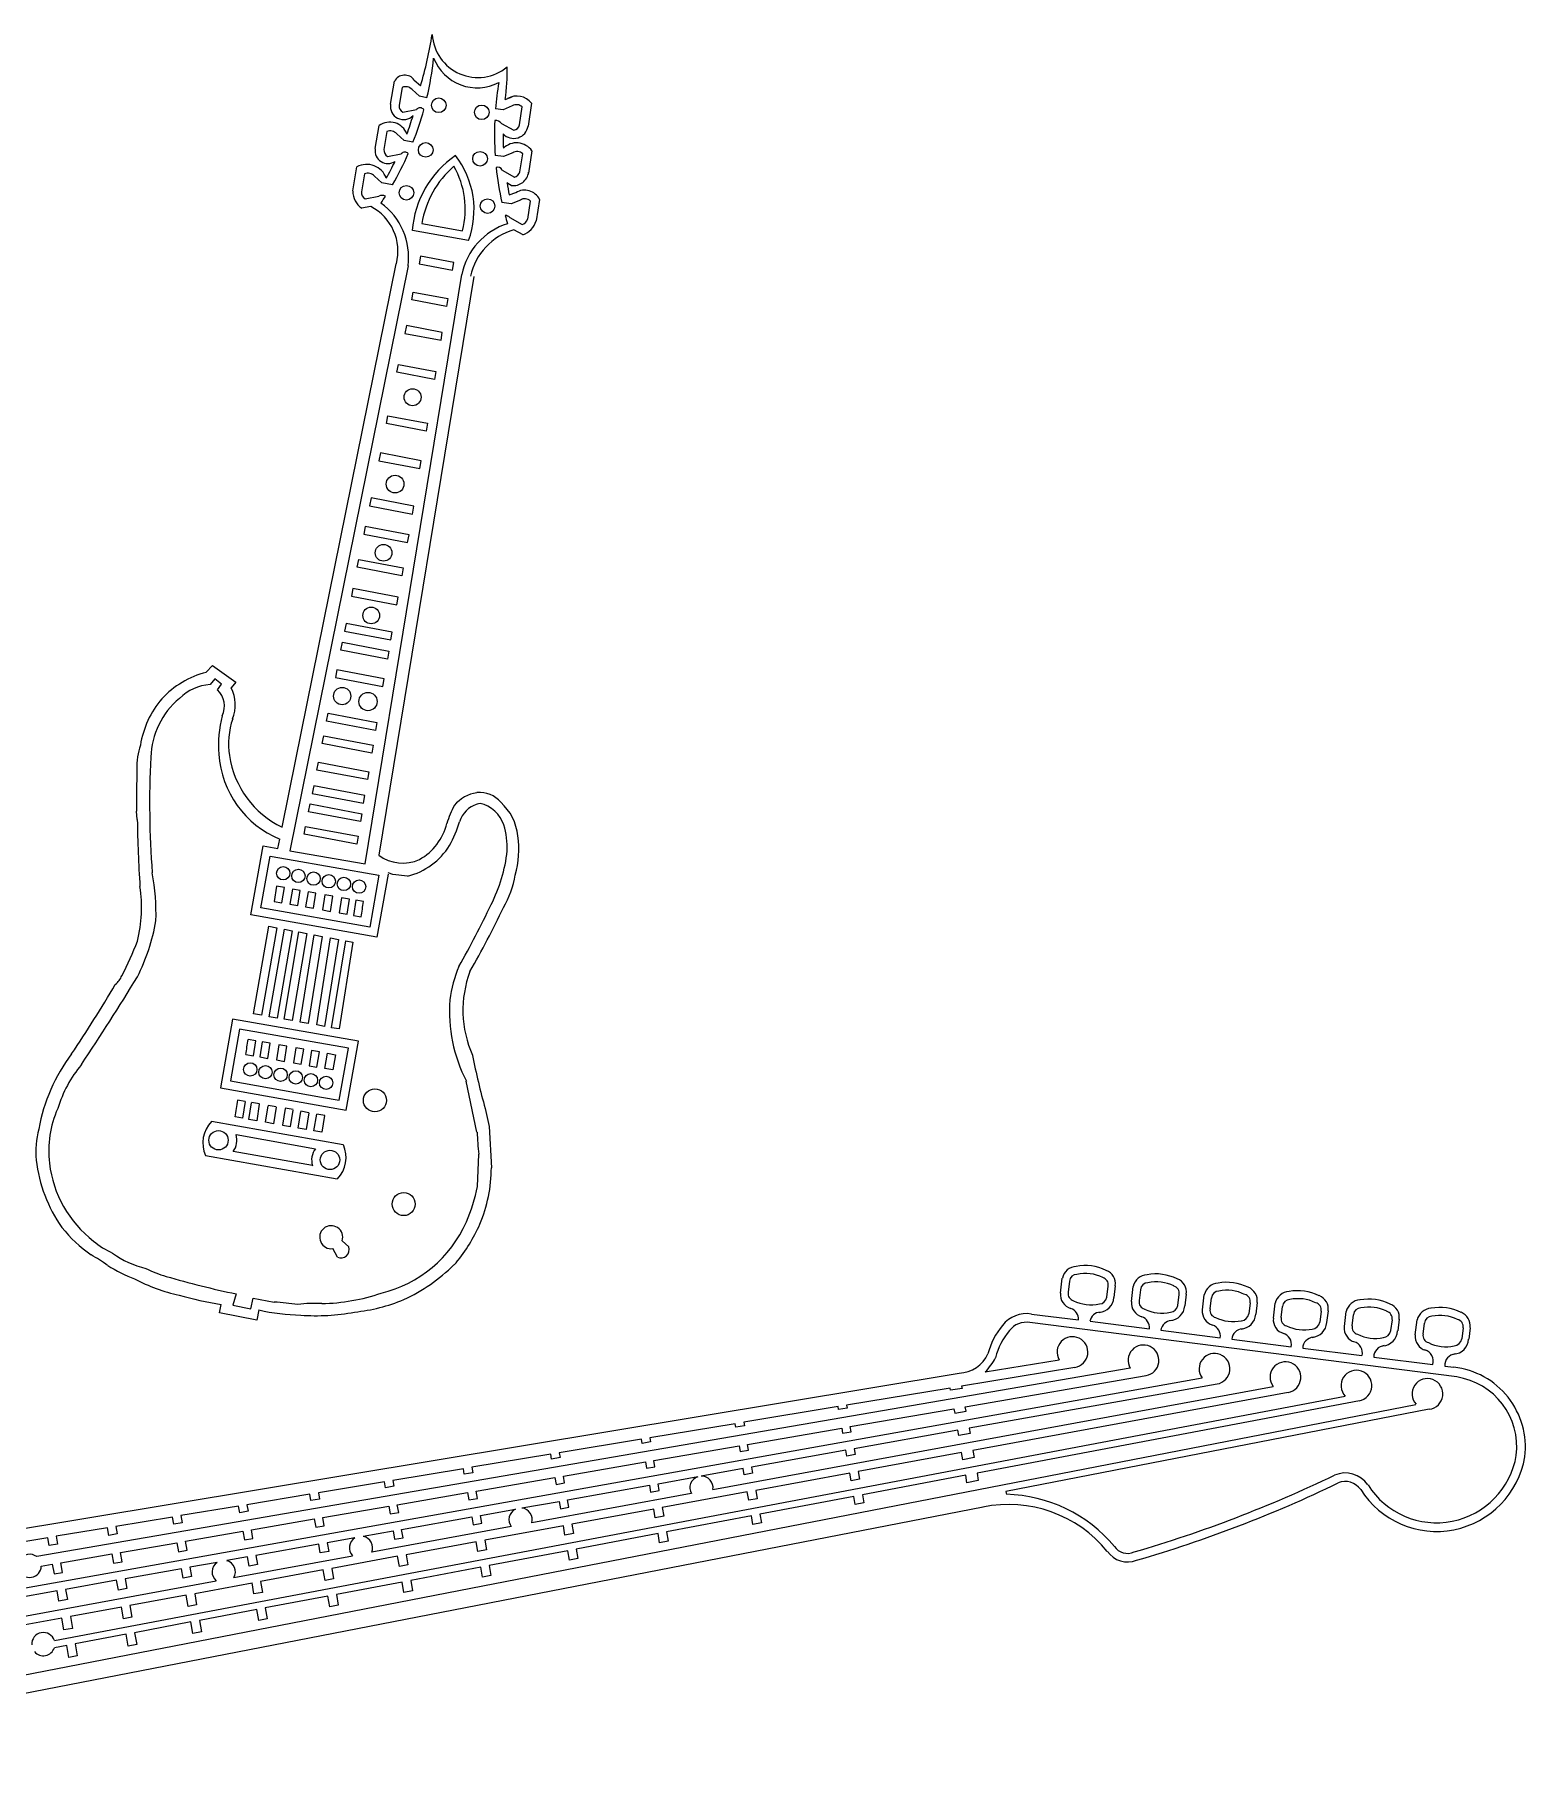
# Model space of a CAD drawing. Header units: inches. Extents: x 0 to 32.2, y 12.4 to 36.8.
# Drawn here: x 16 to 32.16, y 18.09 to 36.81 of the extents above; entities that cross this region are included whole.
import ezdxf

# ---------------------------------------------------------------- set-up
doc = ezdxf.new("R2010")
doc.units = ezdxf.units.IN
doc.header["$MEASUREMENT"] = 0

msp = doc.modelspace()

# ---------------------------------------------------------------- linework, layer by layer
at = {"color": 7, "linetype": 'Continuous', "lineweight": 5}
for p, q in [((20.114, 36.312), (20.184, 36.252)), ((19.857, 36.051), (19.899, 36.299)), ((19.984, 36.233), (19.951, 36.039)), ((20.172, 36.138), (20.091, 36.209)), ((20.252, 36.121), (20.172, 36.138)), ((21.1, 36.102), (21.175, 36.132)), ((19.99, 35.964), (20.14, 35.993)), ((21.077, 35.991), (20.996, 36)), ((21.177, 36.032), (21.077, 35.991)), ((21.256, 35.827), (21.286, 36.021)), ((21.387, 36.062), (21.349, 35.813)), ((19.692, 35.572), (19.734, 35.819)), ((19.818, 35.753), (19.785, 35.559)), ((21.062, 35.843), (21.195, 35.768)), ((20.007, 35.659), (19.925, 35.729)), ((20.101, 35.639), (20.007, 35.659)), ((19.449, 35.11), (19.493, 35.371)), ((19.824, 35.484), (19.974, 35.514)), ((21.082, 35.484), (20.992, 35.494)), ((21.182, 35.524), (21.082, 35.484)), ((21.261, 35.319), (21.291, 35.514)), ((21.391, 35.545), (21.353, 35.303)), ((19.576, 35.294), (19.542, 35.1)), ((19.764, 35.199), (19.683, 35.269)), ((19.879, 35.178), (19.764, 35.199)), ((21.067, 35.336), (21.2, 35.26)), ((21.167, 35.171), (21.12, 35.197)), ((19.582, 35.024), (19.732, 35.054)), ((21.144, 35.069), (21.217, 35.092)), ((21.266, 35.011), (21.166, 34.971)), ((21.345, 34.806), (21.375, 35.001)), ((21.473, 35.018), (21.437, 34.785)), ((19.642, 34.941), (19.546, 34.922)), ((21.166, 34.971), (21.066, 34.985)), ((21.151, 34.823), (21.284, 34.747)), ((20.704, 34.572), (20.094, 34.68)), ((20.198, 34.757), (20.638, 34.679)), ((21.294, 34.633), (21.193, 34.69)), ((20.049, 34.298), (18.764, 27.957)), ((18.832, 28.946), (19.92, 34.319)), ((20.184, 34.404), (20.167, 34.319)), ((20.167, 34.319), (20.53, 34.25)), ((20.544, 34.336), (20.184, 34.404)), ((20.53, 34.25), (20.544, 34.336)), ((19.581, 27.813), (20.631, 34.203)), ((20.759, 34.183), (19.729, 27.908)), ((20.087, 33.929), (20.104, 34.014)), ((20.465, 33.857), (20.087, 33.929)), ((20.104, 34.014), (20.479, 33.943)), ((20.479, 33.943), (20.465, 33.857)), ((20.03, 33.651), (20.012, 33.566)), ((20.012, 33.566), (20.405, 33.491)), ((20.419, 33.577), (20.03, 33.651)), ((20.405, 33.491), (20.419, 33.577)), ((19.926, 33.144), (19.943, 33.229)), ((20.335, 33.067), (19.926, 33.144)), ((19.943, 33.229), (20.349, 33.152)), ((20.349, 33.152), (20.335, 33.067)), ((19.812, 32.588), (19.829, 32.673)), ((20.243, 32.506), (19.812, 32.588)), ((19.829, 32.673), (20.257, 32.592)), ((20.257, 32.592), (20.243, 32.506)), ((19.747, 32.269), (19.729, 32.184)), ((20.19, 32.185), (19.747, 32.269)), ((19.729, 32.184), (20.176, 32.1)), ((20.176, 32.1), (20.19, 32.185)), ((19.647, 31.781), (19.629, 31.696)), ((19.629, 31.696), (20.095, 31.607)), ((20.109, 31.693), (19.647, 31.781)), ((20.095, 31.607), (20.109, 31.693)), ((19.584, 31.473), (19.567, 31.388)), ((20.058, 31.383), (19.584, 31.473)), ((19.567, 31.388), (20.043, 31.298)), ((20.043, 31.298), (20.058, 31.383)), ((19.496, 31.03), (19.513, 31.115)), ((19.513, 31.115), (19.995, 31.024)), ((19.981, 30.938), (19.496, 31.03)), ((19.995, 31.024), (19.981, 30.938)), ((19.45, 30.8), (19.434, 30.715)), ((19.434, 30.715), (19.926, 30.621)), ((19.941, 30.707), (19.45, 30.8)), ((19.926, 30.621), (19.941, 30.707)), ((19.376, 30.422), (19.359, 30.337)), ((19.359, 30.337), (19.86, 30.242)), ((19.875, 30.327), (19.376, 30.422)), ((19.86, 30.242), (19.875, 30.327)), ((19.318, 30.132), (19.335, 30.217)), ((19.825, 30.035), (19.318, 30.132)), ((19.335, 30.217), (19.839, 30.121)), ((17.86, 29.891), (17.927, 29.965)), ((17.927, 29.965), (18.18, 29.784)), ((19.839, 30.121), (19.825, 30.035)), ((17.954, 29.82), (17.9, 29.758)), ((18.026, 29.764), (17.954, 29.82)), ((17.982, 29.7), (18.026, 29.764)), ((18.18, 29.784), (18.131, 29.722)), ((19.276, 29.919), (19.259, 29.834)), ((19.259, 29.834), (19.775, 29.736)), ((19.789, 29.822), (19.276, 29.919)), ((19.775, 29.736), (19.789, 29.822)), ((19.164, 29.362), (19.181, 29.447)), ((19.181, 29.447), (19.71, 29.346)), ((19.116, 29.118), (19.133, 29.203)), ((19.133, 29.203), (19.67, 29.101)), ((19.696, 29.261), (19.164, 29.362)), ((19.71, 29.346), (19.696, 29.261)), ((19.655, 29.015), (19.116, 29.118)), ((19.67, 29.101), (19.655, 29.015)), ((18.683, 28.212), (18.832, 28.946)), ((19.058, 28.831), (19.075, 28.916)), ((19.607, 28.727), (19.058, 28.831)), ((19.075, 28.916), (19.622, 28.812)), ((19.024, 28.661), (19.007, 28.576)), ((19.579, 28.556), (19.024, 28.661)), ((19.622, 28.812), (19.607, 28.727)), ((18.968, 28.38), (18.985, 28.465)), ((18.985, 28.465), (19.546, 28.358)), ((19.007, 28.576), (19.565, 28.471)), ((19.565, 28.471), (19.579, 28.556)), ((20.828, 28.47), (20.795, 28.461)), ((17.111, 28.295), (17.103, 28.385)), ((19.532, 28.273), (18.968, 28.38)), ((19.546, 28.358), (19.532, 28.273)), ((18.636, 27.98), (18.657, 28.081)), ((18.92, 28.136), (18.936, 28.221)), ((19.491, 28.027), (18.92, 28.136)), ((18.936, 28.221), (19.505, 28.113)), ((19.505, 28.113), (19.491, 28.027)), ((18.343, 27.26), (18.475, 28.008)), ((18.451, 27.337), (18.551, 27.899)), ((18.475, 28.008), (18.636, 27.98)), ((18.551, 27.899), (18.742, 27.866)), ((18.764, 27.957), (19.581, 27.813)), ((18.742, 27.866), (19.732, 27.691)), ((19.83, 27.703), (19.709, 27.02)), ((19.883, 27.697), (19.832, 27.716)), ((20.041, 27.681), (19.883, 27.697)), ((18.622, 27.571), (18.594, 27.407)), ((18.707, 27.556), (18.622, 27.571)), ((18.679, 27.392), (18.707, 27.556)), ((18.793, 27.541), (18.765, 27.377)), ((18.879, 27.526), (18.793, 27.541)), ((18.851, 27.362), (18.879, 27.526)), ((18.963, 27.511), (18.936, 27.347)), ((19.048, 27.496), (18.963, 27.511)), ((19.732, 27.691), (19.633, 27.128)), ((19.633, 27.128), (18.451, 27.337)), ((18.594, 27.407), (18.679, 27.392)), ((18.765, 27.377), (18.851, 27.362)), ((18.936, 27.347), (19.021, 27.332)), ((19.021, 27.332), (19.048, 27.496)), ((19.146, 27.479), (19.121, 27.314)), ((19.231, 27.463), (19.146, 27.479)), ((19.206, 27.299), (19.231, 27.463)), ((19.327, 27.447), (19.302, 27.282)), ((19.412, 27.431), (19.327, 27.447)), ((19.387, 27.267), (19.412, 27.431)), ((19.481, 27.419), (19.455, 27.255)), ((19.564, 27.405), (19.481, 27.419)), ((19.709, 27.02), (18.343, 27.26)), ((18.373, 26.187), (18.538, 27.137)), ((18.538, 27.137), (18.623, 27.121)), ((19.121, 27.314), (19.206, 27.299)), ((19.302, 27.282), (19.387, 27.267)), ((19.455, 27.255), (19.54, 27.24)), ((18.623, 27.121), (18.459, 26.172)), ((18.543, 26.157), (18.707, 27.105)), ((18.792, 27.089), (18.628, 26.142)), ((18.705, 26.129), (18.864, 27.076)), ((18.707, 27.105), (18.792, 27.089)), ((18.949, 27.059), (18.791, 26.114)), ((18.864, 27.076), (18.949, 27.059)), ((18.878, 26.098), (19.03, 27.044)), ((19.115, 27.028), (18.963, 26.083)), ((19.03, 27.044), (19.115, 27.028)), ((19.057, 26.067), (19.207, 27.011)), ((19.292, 26.994), (19.142, 26.052)), ((19.207, 27.011), (19.292, 26.994)), ((19.218, 26.038), (19.373, 26.979)), ((19.447, 26.965), (19.301, 26.024)), ((19.373, 26.979), (19.447, 26.965)), ((18.144, 26.132), (18.012, 25.384)), ((18.22, 26.023), (18.121, 25.461)), ((19.51, 25.891), (18.144, 26.132)), ((19.401, 25.815), (18.22, 26.023)), ((18.459, 26.172), (18.373, 26.187)), ((18.628, 26.142), (18.543, 26.157)), ((18.791, 26.114), (18.705, 26.129)), ((18.963, 26.083), (18.878, 26.098)), ((19.142, 26.052), (19.057, 26.067)), ((19.301, 26.024), (19.218, 26.038)), ((18.398, 25.896), (18.313, 25.911)), ((18.372, 25.732), (18.398, 25.896)), ((18.465, 25.885), (18.441, 25.72)), ((18.551, 25.87), (18.465, 25.885)), ((18.526, 25.705), (18.551, 25.87)), ((18.647, 25.853), (18.622, 25.688)), ((18.732, 25.838), (18.647, 25.853)), ((18.707, 25.673), (18.732, 25.838)), ((19.378, 25.143), (19.51, 25.891)), ((18.289, 25.747), (18.372, 25.732)), ((18.441, 25.72), (18.526, 25.705)), ((18.622, 25.688), (18.707, 25.673)), ((18.832, 25.82), (18.805, 25.656)), ((18.805, 25.656), (18.89, 25.641)), ((18.917, 25.805), (18.832, 25.82)), ((18.89, 25.641), (18.917, 25.805)), ((19.002, 25.79), (18.974, 25.626)), ((19.087, 25.775), (19.002, 25.79)), ((19.06, 25.611), (19.087, 25.775)), ((19.146, 25.596), (19.174, 25.76)), ((19.174, 25.76), (19.259, 25.745)), ((19.259, 25.745), (19.231, 25.581)), ((19.302, 25.252), (19.401, 25.815)), ((18.121, 25.461), (19.11, 25.286)), ((18.974, 25.626), (19.06, 25.611)), ((19.231, 25.581), (19.146, 25.596)), ((20.795, 24.904), (20.679, 25.457)), ((18.012, 25.384), (19.378, 25.143)), ((19.11, 25.286), (19.302, 25.252)), ((18.198, 25.256), (18.282, 25.241)), ((18.281, 25.236), (18.253, 25.056)), ((18.322, 25.044), (18.349, 25.224)), ((18.35, 25.229), (18.435, 25.214)), ((18.434, 25.209), (18.408, 25.029)), ((18.503, 25.012), (18.53, 25.192)), ((18.531, 25.197), (18.617, 25.182)), ((18.616, 25.177), (18.588, 24.997)), ((18.715, 25.16), (18.686, 24.98)), ((18.801, 25.15), (18.716, 25.165)), ((18.771, 24.965), (18.801, 25.145)), ((18.855, 24.95), (18.886, 25.13)), ((18.886, 25.135), (18.972, 25.12)), ((18.971, 25.115), (18.941, 24.935)), ((19.027, 24.92), (19.057, 25.099)), ((19.058, 25.104), (19.144, 25.089)), ((19.143, 25.084), (19.112, 24.905)), ((20.884, 25.161), (20.927, 24.966)), ((19.344, 24.769), (17.916, 25.021)), ((18.253, 25.056), (18.171, 25.071)), ((18.408, 25.029), (18.322, 25.044)), ((18.588, 24.997), (18.503, 25.012)), ((18.686, 24.98), (18.771, 24.965)), ((18.941, 24.935), (18.855, 24.95)), ((19.112, 24.905), (19.027, 24.92)), ((20.927, 24.966), (20.951, 24.52)), ((18.182, 24.878), (19.044, 24.726)), ((17.851, 24.651), (19.279, 24.399)), ((19.012, 24.542), (18.15, 24.694)), ((20.801, 24.317), (20.815, 24.667)), ((19.282, 23.549), (19.232, 23.643)), ((19.333, 23.727), (19.407, 23.66)), ((20.572, 23.493), (20.546, 23.467)), ((27.121, 23.16), (27.141, 23.323)), ((27.22, 23.288), (27.205, 23.17)), ((27.624, 23.117), (27.639, 23.236)), ((27.715, 23.239), (27.7, 23.113)), ((27.891, 23.069), (27.911, 23.233)), ((18.002, 22.946), (18.02, 23.035)), ((18.185, 23.151), (18.147, 23.031)), ((18.147, 23.031), (18.344, 22.991)), ((18.344, 22.991), (18.367, 23.104)), ((18.367, 23.104), (18.597, 23.063)), ((27.99, 23.197), (27.975, 23.079)), ((28.393, 23.026), (28.408, 23.145)), ((28.485, 23.148), (28.469, 23.022)), ((28.66, 22.979), (28.681, 23.142)), ((28.745, 22.988), (28.76, 23.107)), ((29.178, 23.054), (29.163, 22.935)), ((29.255, 23.057), (29.239, 22.932)), ((29.43, 22.888), (29.45, 23.051)), ((18.407, 22.865), (18.002, 22.946)), ((18.43, 22.977), (18.407, 22.865)), ((31.419, 22.252), (26.791, 22.841)), ((26.807, 22.933), (27.316, 22.869)), ((27.442, 22.854), (28.086, 22.773)), ((29.514, 22.897), (29.529, 23.016)), ((29.948, 22.963), (29.933, 22.844)), ((30.024, 22.967), (30.008, 22.841)), ((30.2, 22.797), (30.22, 22.96)), ((30.284, 22.806), (30.299, 22.925)), ((30.717, 22.872), (30.702, 22.754)), ((30.794, 22.876), (30.778, 22.75)), ((30.969, 22.706), (30.99, 22.869)), ((31.054, 22.716), (31.069, 22.834)), ((28.211, 22.757), (28.854, 22.676)), ((28.979, 22.66), (29.623, 22.579)), ((31.487, 22.782), (31.472, 22.663)), ((31.564, 22.785), (31.548, 22.659)), ((29.749, 22.563), (30.391, 22.482)), ((30.518, 22.466), (31.159, 22.386)), ((13.421, 20.202), (26.025, 22.293)), ((27.877, 22.346), (16.021, 20.303)), ((27.278, 22.355), (26.05, 22.151)), ((26.306, 22.305), (27.107, 22.438)), ((31.288, 22.369), (31.388, 22.357)), ((10.417, 18.987), (28.657, 22.24)), ((23.354, 21.031), (29.427, 22.149)), ((25.927, 22.131), (24.802, 21.944)), ((25.931, 22.106), (25.927, 22.131)), ((26.054, 22.127), (25.931, 22.106)), ((26.05, 22.151), (26.054, 22.127)), ((26.09, 21.927), (28.051, 22.265)), ((28.821, 22.174), (26.131, 21.694)), ((29.59, 22.083), (26.173, 21.455)), ((11.261, 18.119), (30.976, 21.954)), ((16.214, 19.393), (30.208, 22.043)), ((24.71, 21.929), (23.687, 21.759)), ((24.715, 21.897), (24.71, 21.929)), ((24.808, 21.913), (24.715, 21.897)), ((24.802, 21.944), (24.808, 21.913)), ((24.843, 21.712), (25.967, 21.906)), ((25.967, 21.906), (25.975, 21.857)), ((26.098, 21.879), (26.09, 21.927)), ((30.364, 21.993), (26.217, 21.208)), ((31.12, 21.903), (26.53, 21.01)), ((23.594, 21.744), (22.67, 21.591)), ((23.601, 21.705), (23.594, 21.744)), ((23.694, 21.721), (23.601, 21.705)), ((23.687, 21.759), (23.694, 21.721)), ((24.853, 21.657), (24.843, 21.712)), ((25.975, 21.857), (26.098, 21.879)), ((22.577, 21.575), (21.687, 21.428)), ((22.585, 21.53), (22.577, 21.575)), ((22.678, 21.546), (22.585, 21.53)), ((22.67, 21.591), (22.678, 21.546)), ((23.729, 21.52), (24.751, 21.696)), ((24.751, 21.696), (24.76, 21.641)), ((24.76, 21.641), (24.853, 21.657)), ((26.008, 21.673), (24.885, 21.472)), ((26.018, 21.617), (26.008, 21.673)), ((26.141, 21.639), (26.018, 21.617)), ((26.131, 21.694), (26.141, 21.639)), ((21.595, 21.412), (20.74, 21.271)), ((21.604, 21.361), (21.595, 21.412)), ((21.696, 21.376), (21.604, 21.361)), ((21.687, 21.428), (21.696, 21.376)), ((22.713, 21.345), (23.637, 21.504)), ((22.725, 21.277), (22.713, 21.345)), ((23.637, 21.504), (23.648, 21.442)), ((23.648, 21.442), (23.74, 21.458)), ((23.74, 21.458), (23.729, 21.52)), ((24.793, 21.456), (23.772, 21.274)), ((24.804, 21.393), (24.793, 21.456)), ((24.896, 21.41), (24.804, 21.393)), ((24.885, 21.472), (24.896, 21.41)), ((26.05, 21.432), (24.929, 21.226)), ((26.064, 21.354), (26.05, 21.432)), ((26.187, 21.377), (26.064, 21.354)), ((26.173, 21.455), (26.187, 21.377)), ((20.647, 21.255), (19.884, 21.129)), ((20.657, 21.197), (20.647, 21.254)), ((20.75, 21.213), (20.657, 21.197)), ((20.74, 21.271), (20.75, 21.213)), ((20.785, 21.013), (21.639, 21.16)), ((21.639, 21.16), (21.652, 21.086)), ((21.732, 21.176), (22.621, 21.329)), ((21.745, 21.103), (21.732, 21.176)), ((22.621, 21.329), (22.633, 21.261)), ((22.633, 21.261), (22.725, 21.277)), ((22.758, 21.093), (23.189, 21.17)), ((23.68, 21.257), (23.226, 21.176)), ((23.692, 21.189), (23.68, 21.257)), ((23.784, 21.206), (23.692, 21.189)), ((23.772, 21.274), (23.784, 21.206)), ((24.837, 21.209), (23.817, 21.021)), ((24.851, 21.124), (24.837, 21.209)), ((24.929, 21.226), (24.944, 21.142)), ((26.094, 21.185), (24.974, 20.972)), ((26.108, 21.103), (26.094, 21.185)), ((26.217, 21.208), (26.231, 21.127)), ((18.983, 20.979), (18.301, 20.866)), ((18.995, 20.911), (18.983, 20.979)), ((19.792, 21.113), (19.075, 20.995)), ((19.075, 20.995), (19.087, 20.927)), ((19.803, 21.05), (19.792, 21.113)), ((19.895, 21.066), (19.803, 21.05)), ((19.884, 21.129), (19.895, 21.066)), ((19.931, 20.866), (20.693, 20.997)), ((20.693, 20.997), (20.707, 20.918)), ((20.799, 20.934), (20.785, 21.013)), ((23.119, 20.988), (21.389, 20.669)), ((21.652, 21.086), (21.745, 21.103)), ((21.777, 20.918), (22.665, 21.076)), ((22.665, 21.076), (22.678, 21.002)), ((22.678, 21.002), (22.771, 21.019)), ((22.771, 21.019), (22.758, 21.093)), ((23.725, 21.004), (22.803, 20.834)), ((23.741, 20.914), (23.725, 21.004)), ((23.817, 21.021), (23.833, 20.931)), ((24.944, 21.142), (24.851, 21.124)), ((24.974, 20.972), (24.989, 20.885)), ((26.231, 21.127), (26.108, 21.103)), ((26.53, 21.01), (26.536, 20.978)), ((26.282, 20.839), (12.163, 18.092)), ((18.209, 20.851), (17.585, 20.747)), ((18.222, 20.778), (18.209, 20.85)), ((18.314, 20.794), (18.222, 20.778)), ((18.301, 20.866), (18.314, 20.794)), ((19.087, 20.927), (18.995, 20.911)), ((19.123, 20.727), (19.838, 20.85)), ((19.838, 20.85), (19.853, 20.765)), ((19.853, 20.765), (19.946, 20.782)), ((19.946, 20.782), (19.931, 20.866)), ((20.707, 20.918), (20.799, 20.934)), ((20.832, 20.749), (21.211, 20.817)), ((21.282, 20.83), (21.685, 20.902)), ((21.685, 20.902), (21.699, 20.822)), ((21.699, 20.822), (21.791, 20.839)), ((21.791, 20.839), (21.777, 20.918)), ((22.711, 20.817), (21.824, 20.654)), ((22.728, 20.722), (22.711, 20.817)), ((22.803, 20.834), (22.82, 20.74)), ((23.833, 20.931), (23.741, 20.914)), ((24.881, 20.955), (23.863, 20.762)), ((24.897, 20.867), (24.881, 20.955)), ((24.989, 20.885), (24.897, 20.867)), ((16.787, 20.615), (16.232, 20.523)), ((16.802, 20.533), (16.787, 20.615)), ((17.492, 20.732), (16.88, 20.63)), ((16.88, 20.63), (16.894, 20.549)), ((17.506, 20.654), (17.492, 20.732)), ((17.598, 20.67), (17.506, 20.654)), ((17.585, 20.747), (17.598, 20.67)), ((18.349, 20.593), (19.03, 20.711)), ((18.366, 20.5), (18.349, 20.593)), ((19.03, 20.711), (19.046, 20.621)), ((19.046, 20.621), (19.138, 20.638)), ((19.138, 20.638), (19.123, 20.727)), ((21.167, 20.629), (19.654, 20.35)), ((19.978, 20.597), (20.739, 20.733)), ((19.994, 20.508), (19.978, 20.597)), ((20.739, 20.733), (20.754, 20.648)), ((20.754, 20.648), (20.847, 20.665)), ((20.847, 20.665), (20.832, 20.749)), ((21.732, 20.637), (20.879, 20.48)), ((21.749, 20.537), (21.732, 20.637)), ((21.824, 20.654), (21.841, 20.554)), ((22.82, 20.74), (22.728, 20.722)), ((23.771, 20.745), (22.85, 20.57)), ((23.787, 20.651), (23.771, 20.745)), ((23.879, 20.669), (23.787, 20.651)), ((23.863, 20.762), (23.879, 20.669)), ((16.14, 20.508), (15.66, 20.428)), ((16.155, 20.422), (16.14, 20.508)), ((16.247, 20.438), (16.155, 20.422)), ((16.232, 20.523), (16.247, 20.438)), ((16.894, 20.549), (16.802, 20.533)), ((16.929, 20.349), (17.541, 20.454)), ((17.541, 20.454), (17.558, 20.356)), ((17.633, 20.47), (18.257, 20.577)), ((17.651, 20.372), (17.633, 20.47)), ((18.257, 20.577), (18.273, 20.484)), ((18.273, 20.484), (18.366, 20.5)), ((19.079, 20.437), (18.398, 20.315)), ((19.095, 20.343), (19.079, 20.437)), ((19.471, 20.507), (19.171, 20.453)), ((19.171, 20.453), (19.187, 20.36)), ((19.562, 20.523), (19.886, 20.581)), ((19.886, 20.581), (19.902, 20.491)), ((19.902, 20.491), (19.994, 20.508)), ((20.787, 20.463), (20.026, 20.323)), ((20.805, 20.358), (20.787, 20.463)), ((20.879, 20.48), (20.898, 20.376)), ((21.841, 20.554), (21.749, 20.537)), ((22.758, 20.553), (21.871, 20.385)), ((22.775, 20.454), (22.758, 20.553)), ((22.867, 20.472), (22.775, 20.454)), ((22.85, 20.57), (22.867, 20.472)), ((16.07, 20.2), (16.19, 20.221)), ((16.19, 20.221), (16.209, 20.115)), ((16.283, 20.237), (16.837, 20.333)), ((16.301, 20.132), (16.283, 20.237)), ((16.837, 20.333), (16.855, 20.231)), ((16.855, 20.231), (16.947, 20.247)), ((16.947, 20.247), (16.929, 20.349)), ((17.558, 20.356), (17.651, 20.372)), ((17.977, 20.24), (17.683, 20.188)), ((18.306, 20.299), (18.081, 20.259)), ((18.159, 20.075), (19.446, 20.312)), ((18.323, 20.201), (18.306, 20.299)), ((18.415, 20.218), (18.323, 20.201)), ((18.398, 20.315), (18.415, 20.218)), ((19.187, 20.36), (19.095, 20.343)), ((19.934, 20.306), (19.22, 20.175)), ((19.954, 20.197), (19.934, 20.306)), ((20.046, 20.214), (19.954, 20.197)), ((20.026, 20.323), (20.046, 20.214)), ((20.898, 20.376), (20.805, 20.358)), ((21.779, 20.367), (20.927, 20.206)), ((21.797, 20.264), (21.779, 20.367)), ((21.889, 20.282), (21.797, 20.264)), ((21.871, 20.385), (21.889, 20.282)), ((14.435, 19.39), (17.968, 20.04)), ((16.209, 20.115), (16.301, 20.132)), ((16.887, 20.046), (16.334, 19.947)), ((16.906, 19.94), (16.887, 20.046)), ((17.591, 20.171), (16.98, 20.062)), ((16.98, 20.062), (16.998, 19.957)), ((17.609, 20.069), (17.591, 20.171)), ((17.701, 20.086), (17.609, 20.069)), ((17.683, 20.188), (17.701, 20.086)), ((19.128, 20.158), (18.448, 20.033)), ((18.448, 20.033), (18.469, 19.915)), ((19.148, 20.044), (19.128, 20.158)), ((19.24, 20.062), (19.148, 20.044)), ((19.22, 20.175), (19.24, 20.062)), ((19.984, 20.027), (19.27, 19.892)), ((20.003, 19.915), (19.984, 20.027)), ((20.835, 20.189), (20.076, 20.045)), ((20.076, 20.045), (20.095, 19.933)), ((20.854, 20.081), (20.835, 20.189)), ((20.946, 20.099), (20.854, 20.081)), ((20.927, 20.206), (20.946, 20.099)), ((16.242, 19.931), (15.763, 19.845)), ((16.261, 19.821), (16.242, 19.931)), ((16.353, 19.838), (16.261, 19.821)), ((16.334, 19.947), (16.353, 19.838)), ((16.998, 19.957), (16.906, 19.94)), ((17.642, 19.884), (17.031, 19.772)), ((17.663, 19.763), (17.642, 19.884)), ((18.356, 20.016), (17.734, 19.901)), ((17.734, 19.901), (17.755, 19.78)), ((18.377, 19.898), (18.356, 20.017)), ((18.469, 19.915), (18.377, 19.898)), ((19.178, 19.875), (18.499, 19.746)), ((19.198, 19.758), (19.178, 19.875)), ((19.27, 19.892), (19.29, 19.776)), ((20.095, 19.933), (20.003, 19.915)), ((16.939, 19.755), (16.386, 19.653)), ((16.386, 19.653), (16.408, 19.525)), ((16.961, 19.63), (16.939, 19.755)), ((17.031, 19.772), (17.053, 19.647)), ((17.755, 19.78), (17.663, 19.763)), ((18.406, 19.729), (17.785, 19.611)), ((18.428, 19.609), (18.406, 19.729)), ((18.499, 19.746), (18.52, 19.627)), ((19.29, 19.776), (19.198, 19.758)), ((16.294, 19.636), (15.815, 19.548)), ((16.316, 19.508), (16.294, 19.636)), ((16.408, 19.525), (16.316, 19.508)), ((17.053, 19.647), (16.961, 19.63)), ((17.693, 19.594), (17.083, 19.478)), ((17.083, 19.478), (17.105, 19.351)), ((17.715, 19.47), (17.693, 19.594)), ((17.807, 19.488), (17.715, 19.47)), ((17.785, 19.611), (17.807, 19.488)), ((18.52, 19.627), (18.428, 19.609)), ((16.346, 19.339), (16.213, 19.313)), ((16.369, 19.208), (16.346, 19.34)), ((16.991, 19.461), (16.438, 19.356)), ((16.438, 19.356), (16.461, 19.226)), ((17.013, 19.333), (16.991, 19.461)), ((17.105, 19.351), (17.013, 19.333)), ((16.461, 19.226), (16.369, 19.208))]:
    msp.add_line(p, q, dxfattribs=at)
at = {"color": 7, "linetype": 'Continuous', "lineweight": 0}
for centre, radius in [((20.381, 36.039), 0.0791), ((20.847, 35.963), 0.0791), ((20.239, 35.555), 0.0791), ((20.828, 35.459), 0.0792), ((20.03, 35.09), 0.0791), ((20.91, 34.946), 0.0791), ((20.097, 32.874), 0.0919), ((19.907, 31.932), 0.0961), ((19.782, 31.187), 0.0904), ((19.648, 30.507), 0.0904), ((19.333, 29.633), 0.0938), ((19.613, 29.574), 0.0991), ((18.694, 27.712), 0.0721), ((18.858, 27.683), 0.0722), ((19.023, 27.654), 0.0722), ((19.188, 27.625), 0.0722), ((19.352, 27.596), 0.0721), ((19.516, 27.567), 0.0722), ((18.337, 25.585), 0.0722), ((18.501, 25.556), 0.072), ((18.666, 25.527), 0.0723), ((18.83, 25.498), 0.0723), ((18.994, 25.469), 0.0723), ((19.159, 25.44), 0.0721), ((19.688, 25.25), 0.125), ((17.992, 24.817), 0.105), ((19.201, 24.604), 0.105), ((20, 24.125), 0.125)]:
    msp.add_circle(centre, radius, dxfattribs=at)
at = {"color": 7, "linetype": 'Continuous', "lineweight": 5}
for centre, radius, start, end in [((15.621, 37.575), 4.751, 343.826, 350.6842), ((20.805, 36.836), 0.496, 183.4258, 309.7149), ((16.876, 36.916), 3.468, 346.7616, 353.9588), ((20.798, 36.736), 0.508, 201.4409, 297.314), ((20.011, 36.239), 0.127, 35.4306, 151.9713), ((19.111, 36.404), 2.012, 351.3778, 1.441), ((20.021, 36.15), 0.091, 39.9403, 114.1861), ((24.379, 35.719), 3.395, 170.4058, 175.2447), ((21.228, 35.936), 0.203, 38.4135, 119.8074), ((19.999, 36.027), 0.143, 170.3053, 316.284), ((20.031, 36.033), 0.0808, 175.8659, 239.2552), ((16.871, 36.915), 3.473, 338.4322, 344.5713), ((20.179, 35.96), 0.0513, 38.3049, 138.94), ((21.224, 35.954), 0.0913, 47.4616, 121.4685), ((19.85, 35.659), 0.197, 20.4633, 126.1376), ((19.855, 35.67), 0.091, 39.9402, 114.1891), ((16.94, 36.891), 3.306, 339.3959, 343.047), ((24.374, 35.722), 3.39, 177.4291, 183.8653), ((20.994, 35.786), 0.0885, 40.1498, 94.1837), ((21.193, 35.838), 0.158, 223.1957, 351.1678), ((21.177, 35.847), 0.0812, 282.4644, 345.534), ((19.829, 35.546), 0.139, 171.6592, 304.1485), ((19.866, 35.554), 0.0811, 175.979, 239.1431), ((24.166, 35.718), 3.088, 179.7781, 182.6976), ((21.225, 35.43), 0.202, 34.8154, 135.1361), ((19.6, 35.174), 0.224, 19.4873, 118.399), ((16.906, 36.895), 3.339, 330.4602, 333.9966), ((16.857, 36.922), 3.489, 330.0128, 336.2346), ((20.013, 35.48), 0.0513, 44.3954, 138.9459), ((21.165, 34.604), 1.074, 124.0728, 175.9594), ((21.237, 34.584), 1.054, 131.14, 170.5406), ((19.731, 34.912), 0.937, 345.6204, 29.7862), ((19.793, 34.905), 0.97, 339.9647, 37.4201), ((21.229, 35.446), 0.0913, 47.4652, 121.4671), ((19.613, 35.211), 0.091, 39.9419, 114.1854), ((21.019, 35.316), 0.0515, 22.8019, 108.1068), ((24.376, 35.726), 3.393, 186.1046, 192.6105), ((24.506, 35.749), 3.43, 189.2643, 191.4394), ((21.191, 35.334), 0.165, 261.6891, 353.1458), ((21.182, 35.339), 0.0809, 282.3103, 345.5899), ((19.666, 35.103), 0.217, 178.2495, 236.5516), ((19.623, 35.094), 0.0811, 175.9811, 239.1411), ((19.768, 34.977), 0.0853, 65.3035, 115.0135), ((17.087, 36.772), 3.214, 326.0867, 327.6958), ((21.312, 34.94), 0.179, 25.8248, 122.173), ((21.313, 34.934), 0.0912, 47.4242, 121.4982), ((19.392, 34.456), 0.546, 345.5291, 62.6762), ((19.326, 34.39), 0.728, 352.7898, 53.991), ((24.487, 35.759), 3.508, 195.0902, 196.632), ((21.092, 34.76), 0.086, 46.7199, 84.4805), ((21.345, 34.061), 0.728, 107.506, 168.7172), ((21.391, 34.035), 0.684, 106.753, 167.3664), ((21.266, 34.826), 0.0809, 282.3156, 345.5864), ((21.198, 34.866), 0.252, 292.2989, 341.2376), ((18.114, 28.909), 1.014, 104.5411, 136.6754), ((17.932, 29.249), 0.51, 93.5727, 135.3465), ((18.179, 28.931), 1.048, 139.9827, 170.5915), ((18.112, 28.948), 0.854, 129.5154, 178.5184), ((17.812, 29.524), 0.244, 334.8799, 46.1861), ((17.764, 29.537), 0.41, 338.4773, 26.6861), ((19.243, 29.1), 1.251, 165.1839, 184.4664), ((18.944, 29.115), 0.843, 161.2051, 188.7167), ((17.804, 28.874), 0.697, 160.9099, 182.7991), ((27.475, 28.517), 10.372, 178.2135, 180.7299), ((26.85, 28.465), 9.605, 176.9875, 184.4668), ((19.071, 29.076), 1.078, 183.9064, 247.3877), ((19.125, 29.137), 1.025, 188.374, 244.4526), ((21.662, 27.873), 1.253, 152.6224, 162.342), ((20.85, 28.197), 0.392, 98.1774, 140.1495), ((20.88, 28.188), 0.286, 107.2089, 163.0942), ((20.827, 28.293), 0.295, 39.7872, 96.3131), ((20.752, 28.126), 0.352, 18.1932, 77.5272), ((20.665, 28.055), 0.577, 6.2551, 47.7269), ((32.666, 28.554), 15.557, 180.9549, 183.633), ((19.337, 28.657), 1.327, 330.9916, 343.1111), ((19.873, 28.396), 0.612, 299.1307, 346.4297), ((20.158, 27.974), 0.965, 358.8163, 15.768), ((20.256, 27.971), 0.993, 343.7229, 8.4616), ((19.99, 28.268), 0.445, 234.0746, 294.0447), ((19.866, 28.4), 0.74, 283.6742, 328.5237), ((19.45, 28.14), 1.683, 332.8904, 353.6769), ((14.858, 27.272), 2.457, 358.2351, 10.451), ((15.674, 27.337), 1.484, 345.9554, 8.949), ((20.194, 27.863), 1.03, 329.4912, 350.4907), ((-535.505, 107.634), 560.837, 351.75848, 351.77546), ((11.268, 31.977), 10.719, 330.5192, 334.5609), ((11.524, 31.906), 10.592, 330.2299, 334.4676), ((15.122, 27.584), 2.226, 333.4364, 349.9597), ((13.512, 28.376), 3.864, 332.6653, 338.7738), ((-6.689, 41.128), 27.891, 326.2632, 328.5803), ((16.737, 26.684), 0.223, 307.6689, 338.3586), ((21.905, 26.149), 1.418, 157.0547, 172.3288), ((21.835, 26.227), 1.193, 159.3915, 204.1766), ((3.917, 34.125), 15.03, 326.1487, 329.546), ((22.169, 26.219), 1.673, 175.9031, 207.0915), ((-40.675, 34.397), 59.595, 351.65378, 351.8136), ((17.916, 24.603), 1.903, 142.8319, 169.8505), ((17.57, 24.756), 1.382, 140.3459, 162.948), ((28.457, 27.272), 7.862, 191.2539, 195.5772), ((17.281, 24.703), 1.13, 156.0544, 186.8788), ((689.319, -72.354), 678.183, 171.725163, 171.740556), ((16.967, 24.696), 0.956, 165.2696, 185.6312), ((18.159, 24.787), 0.337, 136.1702, 203.8352), ((24.715, 25.105), 3.925, 182.9355, 186.4118), ((17.993, 24.817), 0.199, 321.9915, 17.9858), ((19.201, 24.603), 0.199, 141.9974, 197.9894), ((19.038, 24.632), 0.337, 316.1282, 23.8473), ((17.62, 24.794), 1.616, 186.8128, 214.79), ((17.387, 24.706), 1.235, 186.4265, 232.6084), ((19.332, 24.529), 1.619, 337.4199, 359.6799), ((18.77, 24.736), 2.074, 337.1773, 348.3426), ((17.615, 24.965), 1.716, 219.5901, 234.1847), ((19.214, 23.766), 0.125, 341.9091, 278.1711), ((19.432, 24.487), 1.367, 283.7629, 336.0139), ((19.195, 24.625), 1.782, 320.5404, 336.2494), ((17.234, 24.444), 0.935, 230.3105, 245.3257), ((17.438, 24.408), 1.008, 233.8723, 256.5877), ((19.318, 23.635), 0.0925, 247.0981, 16.1064), ((15.794, 22.092), 1.692, 53.9263, 61.1188), ((17.757, 25.012), 1.828, 238.0969, 248.3497), ((17.947, 25.005), 1.744, 244.7689, 252.5698), ((19.187, 24.842), 1.933, 294.9471, 314.6437), ((27.301, 23.286), 0.163, 93.4053, 166.9565), ((27.388, 22.944), 0.515, 63.5787, 100.8931), ((27.562, 23.261), 0.155, 352.0377, 68.9353), ((17.992, 25.063), 1.972, 242.5303, 257.4959), ((20.272, 33.109), 10.174, 253.7501, 258.1632), ((27.298, 23.285), 0.0779, 88.2394, 177.4258), ((27.39, 22.948), 0.425, 63.4924, 102.1635), ((27.56, 23.25), 0.0805, 349.9698, 75.6168), ((28.07, 23.195), 0.164, 93.4555, 166.9057), ((28.068, 23.194), 0.0777, 88.0832, 177.5846), ((28.158, 22.853), 0.515, 63.5786, 100.8923), ((28.16, 22.857), 0.425, 63.492, 102.1646), ((28.329, 23.159), 0.0804, 349.9885, 75.6388), ((28.332, 23.17), 0.155, 351.9986, 68.9738), ((28.84, 23.105), 0.163, 93.3631, 166.9973), ((28.928, 22.762), 0.515, 63.5795, 100.892), ((29.101, 23.079), 0.155, 351.9951, 68.9773), ((18.936, 28.176), 5.222, 254.7791, 259.8966), ((18.406, 19.876), 3.192, 81.978, 86.5649), ((19.031, 21.66), 1.389, 86.644, 97.4356), ((19.067, 25.202), 2.156, 271.2082, 288.68), ((19.278, 24.832), 1.887, 275.7559, 292.5834), ((27.277, 23.145), 0.157, 174.2605, 254.0189), ((27.282, 23.154), 0.0782, 168.3536, 257.2308), ((27.454, 23.459), 0.426, 243.5448, 282.1126), ((27.529, 23.122), 0.171, 273.8965, 356.8429), ((27.538, 23.128), 0.0862, 273.4713, 352.1939), ((28.046, 23.054), 0.156, 174.2268, 254.0754), ((28.052, 23.063), 0.0781, 168.382, 257.2464), ((28.298, 23.032), 0.171, 273.9732, 356.7663), ((28.308, 23.038), 0.086, 273.3268, 352.3395), ((28.838, 23.103), 0.078, 88.3276, 177.3361), ((28.929, 22.765), 0.426, 63.5463, 102.1111), ((29.099, 23.068), 0.0806, 350.0249, 75.5606), ((29.61, 23.014), 0.164, 93.4571, 166.9032), ((29.607, 23.012), 0.078, 88.3276, 177.3376), ((29.697, 22.671), 0.515, 63.5795, 100.892), ((29.699, 22.676), 0.424, 63.4691, 102.1875), ((29.869, 22.977), 0.0804, 349.9909, 75.6375), ((29.871, 22.988), 0.155, 352.0357, 68.9387), ((30.379, 22.923), 0.164, 93.4596, 166.9016), ((30.467, 22.58), 0.515, 63.5775, 100.8936), ((30.641, 22.897), 0.155, 351.9941, 68.9783), ((18.902, 24.936), 2.014, 256.4488, 269.5242), ((19.052, 25.152), 2.237, 265.7058, 280.6846), ((26.752, 22.614), 0.324, 80.2006, 142.9199), ((26.752, 22.614), 0.23, 80.2256, 142.8828), ((27.192, 22.877), 0.125, 356.7032, 70.4349), ((27.564, 22.83), 0.125, 95.1552, 168.9359), ((27.961, 22.786), 0.125, 353.9839, 70.3887), ((28.224, 23.366), 0.424, 243.4687, 282.1879), ((28.334, 22.739), 0.125, 95.2372, 171.7095), ((28.816, 22.963), 0.157, 174.2645, 254.0137), ((28.821, 22.972), 0.0782, 168.3525, 257.233), ((28.993, 23.276), 0.425, 243.492, 282.1646), ((29.068, 22.941), 0.171, 273.8955, 356.8439), ((29.078, 22.947), 0.0862, 273.4751, 352.1886), ((29.586, 22.872), 0.157, 174.2635, 254.0159), ((29.591, 22.881), 0.078, 168.2957, 257.3304), ((29.838, 22.85), 0.171, 273.8966, 356.8422), ((29.847, 22.856), 0.0861, 273.4447, 352.3101), ((30.377, 22.922), 0.078, 88.3172, 177.4377), ((30.469, 22.584), 0.425, 63.4897, 102.1278), ((30.638, 22.886), 0.0804, 349.9894, 75.639), ((31.149, 22.832), 0.164, 93.4561, 166.9056), ((31.147, 22.831), 0.078, 88.3249, 177.3388), ((31.237, 22.49), 0.515, 63.5514, 100.8973), ((31.238, 22.494), 0.424, 63.4702, 102.1872), ((31.408, 22.796), 0.0805, 349.9785, 75.607), ((31.41, 22.807), 0.155, 352.0254, 68.915), ((27.075, 22.315), 0.763, 139.5842, 165.7817), ((27.115, 22.289), 0.717, 139.6107, 166.2393), ((27.252, 22.52), 0.167, 278.8954, 209.5316), ((28.731, 22.695), 0.125, 351.2383, 70.3871), ((29.104, 22.648), 0.125, 95.2602, 174.3926), ((29.501, 22.604), 0.125, 348.3351, 74.4326), ((29.763, 23.186), 0.425, 243.513, 282.1045), ((29.873, 22.557), 0.125, 95.2302, 177.3074), ((30.355, 22.781), 0.157, 174.2799, 254.0217), ((30.361, 22.791), 0.0781, 168.3825, 257.2425), ((30.533, 23.094), 0.425, 243.4926, 282.1643), ((30.607, 22.759), 0.171, 273.9677, 356.8147), ((30.617, 22.765), 0.0862, 273.4743, 352.1921), ((31.125, 22.691), 0.157, 174.3531, 253.9263), ((31.13, 22.7), 0.0782, 168.3545, 257.231), ((31.377, 22.669), 0.171, 273.8968, 356.8434), ((31.387, 22.675), 0.0862, 273.4774, 352.1863), ((26.013, 22.645), 0.352, 271.9549, 336.1045), ((25.863, 22.748), 0.626, 314.9747, 332.5218), ((28.022, 22.43), 0.167, 279.9959, 209.8773), ((28.792, 22.339), 0.167, 280.0073, 216.2083), ((30.271, 22.513), 0.125, 345.4923, 74.5076), ((30.643, 22.466), 0.125, 95.2346, 180.0557), ((31.04, 22.423), 0.125, 342.6707, 74.5256), ((31.302, 23.003), 0.425, 243.4931, 282.1643), ((31.413, 22.376), 0.125, 95.1459, 182.9306), ((29.561, 22.248), 0.167, 279.973, 216.513), ((30.331, 22.157), 0.167, 279.9864, 222.9063), ((31.29, 21.489), 0.873, 353.1145, 83.5817), ((31.101, 22.066), 0.167, 276.8477, 222.0293), ((31.301, 21.491), 0.769, 353.1953, 81.2338), ((31.199, 21.548), 0.972, 212.2355, 350.277), ((31.199, 21.548), 0.878, 212.2385, 350.2763), ((23.229, 21.05), 0.126, 108.678, 209.5755), ((23.229, 21.05), 0.126, 351.3248, 91.526), ((23.995, 33.841), 14.047, 286.2268, 295.7285), ((30.21, 20.913), 0.297, 34.1196, 113.3322), ((26.499, 19.407), 1.572, 39.7865, 88.6538), ((23.997, 33.835), 14.135, 286.2232, 295.7289), ((30.21, 20.913), 0.204, 35.0281, 112.2048), ((21.268, 20.704), 0.126, 116.7616, 216.8638), ((21.268, 20.704), 0.126, 343.9943, 83.4412), ((26.559, 19.486), 1.382, 39.2149, 101.6042), ((19.537, 20.399), 0.126, 121.5801, 223.7087), ((19.537, 20.399), 0.126, 337.1221, 78.71), ((27.849, 20.511), 0.173, 214.539, 294.0924), ((15.944, 20.203), 0.126, 52.4726, 147.0953), ((18.049, 20.137), 0.126, 124.9436, 230.1041), ((18.049, 20.137), 0.126, 330.8594, 75.1947), ((27.849, 20.51), 0.265, 214.4544, 291.5476), ((15.944, 20.203), 0.126, 200.7562, 358.7812), ((16.093, 19.354), 0.126, 17.8929, 183.5707), ((16.093, 19.354), 0.126, 220.2785, 341.1818)]:
    msp.add_arc(centre, radius, start, end, dxfattribs=at)

doc.saveas('drawing.dxf')
